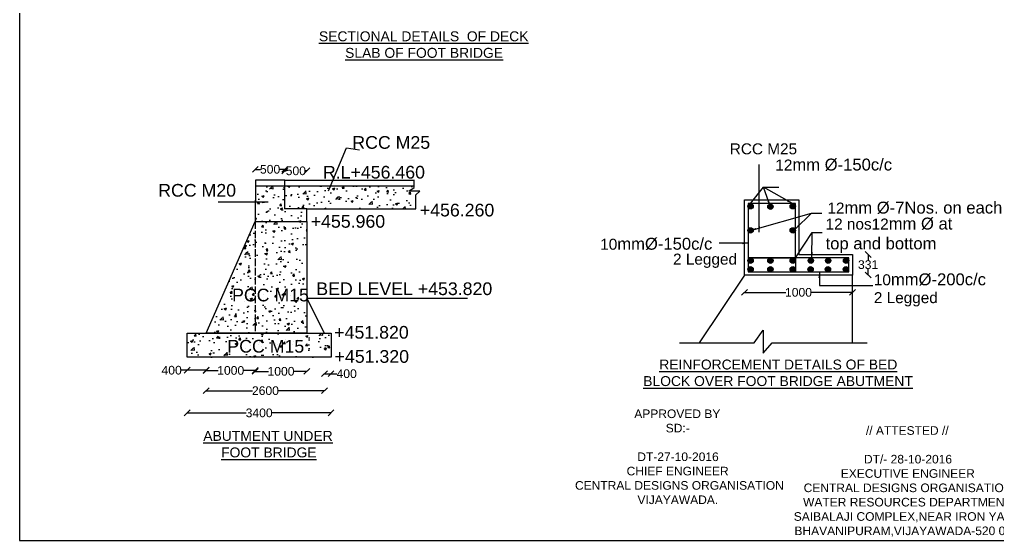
# Model space of a CAD drawing. Header units: millimetres. Extents: x 5124 to 6568637, y 2311 to 91879094.
# Drawn here: x 3875718 to 3891482, y 45936217 to 45944612 of the extents above; entities that cross this region are included whole.
import ezdxf

# ---------------------------------------------------------------- set-up
doc = ezdxf.new("R2010")
doc.units = ezdxf.units.MM
doc.header["$MEASUREMENT"] = 0
doc.linetypes.add('ACAD_ISO02W100', pattern=[15, 12, -3])
for name, color, linetype in [('DIMENSION', 7, 'Continuous'), ('DRAWING', 7, 'Continuous'), ('TEXT', 7, 'Continuous')]:
    doc.layers.add(name, color=color, linetype=linetype)
doc.styles.get("Standard").update_dxf_attribs({"font": 'arial.ttf', "height": 140})
doc.dimstyles.get("Standard").update_dxf_attribs({"dimtxt": 200, "dimasz": 110, "dimexe": 0.18, "dimexo": 0.0625, "dimgap": 0.09, "dimtad": 0, "dimtih": 1, "dimtoh": 1, "dimdec": 0, "dimzin": 0, "dimdsep": 46, "dimtxsty": 'Standard', "dimblk": 'OBLIQUE', "dimcen": 0.09, "dimse1": 1, "dimse2": 1, "dimadec": 0, "dimazin": 0, "dimtfac": 1, "dimtdec": 0, "dimtofl": 0, "dimtmove": 0, "dimatfit": 3, "dimfxl": 1, "dimtolj": 1, "dimtzin": 0, "dimarcsym": 0})

# ---------------------------------------------------------------- blocks, each defined once
blk = doc.blocks.new('_Oblique')
at = {"color": 0, "linetype": 'ByBlock', "lineweight": -2}
blk.add_line((-0.5, -0.5), (0.5, 0.5), dxfattribs=at)
blk = doc.blocks.new('*D114')
at = {"layer": 'Defpoints', "color": 0, "linetype": 'Continuous', "transparency": 16777216}
for p in [(3879994, 45942022), (3880351, 45942173), (3880351, 45941559)]:
    blk.add_point(p, dxfattribs=at)
at = {"layer": 'DIMENSION', "color": 0, "linetype": 'Continuous', "lineweight": -2, "transparency": 16777216}
for p, q in [((3879994, 45942173), (3880018, 45942173)), ((3880351, 45942173), (3880327, 45942173))]:
    blk.add_line(p, q, dxfattribs=at)
at = {"layer": 'DIMENSION', "color": 0, "linetype": 'Continuous', "lineweight": -2, "transparency": 16777216, "xscale": 95, "yscale": 95, "zscale": 95, "rotation": 180}
blk.add_blockref('_Oblique', (3879994, 45942173), dxfattribs=at)
at = {"layer": 'DIMENSION', "color": 0, "linetype": 'Continuous', "lineweight": -2, "transparency": 16777216, "xscale": 95, "yscale": 95, "zscale": 95}
blk.add_blockref('_Oblique', (3880351, 45942173), dxfattribs=at)
at = {"layer": 'DIMENSION', "color": 0, "linetype": 'Continuous', "transparency": 16777216, "insert": (3880172, 45942173), "char_height": 140, "attachment_point": 5}
blk.add_mtext('\\A1;500', dxfattribs=at)
blk = doc.blocks.new('*D115')
at = {"layer": 'Defpoints', "color": 0, "linetype": 'Continuous', "transparency": 16777216}
for p in [(3878422, 45939558), (3878728, 45939558), (3878422, 45938960)]:
    blk.add_point(p, dxfattribs=at)
at = {"layer": 'DIMENSION', "color": 0, "linetype": 'Continuous', "lineweight": -2, "transparency": 16777216}
for p, q in [((3878422, 45938960), (3878328, 45938960)), ((3878728, 45938960), (3878422, 45938960))]:
    blk.add_line(p, q, dxfattribs=at)
at = {"layer": 'DIMENSION', "color": 0, "linetype": 'Continuous', "lineweight": -2, "transparency": 16777216, "xscale": 95, "yscale": 95, "zscale": 95, "rotation": 180}
blk.add_blockref('_Oblique', (3878422, 45938960), dxfattribs=at)
at = {"layer": 'DIMENSION', "color": 0, "linetype": 'Continuous', "lineweight": -2, "transparency": 16777216, "xscale": 95, "yscale": 95, "zscale": 95}
blk.add_blockref('_Oblique', (3878728, 45938960), dxfattribs=at)
at = {"layer": 'DIMENSION', "color": 0, "linetype": 'Continuous', "transparency": 16777216, "insert": (3878170, 45938960), "char_height": 140, "attachment_point": 5}
blk.add_mtext('\\A1;400', dxfattribs=at)
blk = doc.blocks.new('*D116')
at = {"layer": 'Defpoints', "color": 0, "linetype": 'Continuous', "transparency": 16777216}
for p in [(3878728, 45939558), (3879515, 45939558), (3879515, 45938956)]:
    blk.add_point(p, dxfattribs=at)
at = {"layer": 'DIMENSION', "color": 0, "linetype": 'Continuous', "lineweight": -2, "transparency": 16777216}
for p, q in [((3878728, 45938956), (3878919, 45938956)), ((3879515, 45938956), (3879324, 45938956))]:
    blk.add_line(p, q, dxfattribs=at)
at = {"layer": 'DIMENSION', "color": 0, "linetype": 'Continuous', "lineweight": -2, "transparency": 16777216, "xscale": 95, "yscale": 95, "zscale": 95, "rotation": 180}
blk.add_blockref('_Oblique', (3878728, 45938956), dxfattribs=at)
at = {"layer": 'DIMENSION', "color": 0, "linetype": 'Continuous', "lineweight": -2, "transparency": 16777216, "xscale": 95, "yscale": 95, "zscale": 95}
blk.add_blockref('_Oblique', (3879515, 45938956), dxfattribs=at)
at = {"layer": 'DIMENSION', "color": 0, "linetype": 'Continuous', "transparency": 16777216, "insert": (3879122, 45938956), "char_height": 140, "attachment_point": 5}
blk.add_mtext('\\A1;1000', dxfattribs=at)
blk = doc.blocks.new('*D117')
at = {"layer": 'Defpoints', "color": 0, "linetype": 'Continuous', "transparency": 16777216}
for p in [(3879515, 45939558), (3880351, 45939558), (3880351, 45938942)]:
    blk.add_point(p, dxfattribs=at)
at = {"layer": 'DIMENSION', "color": 0, "linetype": 'Continuous', "lineweight": -2, "transparency": 16777216}
for p, q in [((3879515, 45938942), (3879731, 45938942)), ((3880351, 45938942), (3880135, 45938942))]:
    blk.add_line(p, q, dxfattribs=at)
at = {"layer": 'DIMENSION', "color": 0, "linetype": 'Continuous', "lineweight": -2, "transparency": 16777216, "xscale": 95, "yscale": 95, "zscale": 95, "rotation": 180}
blk.add_blockref('_Oblique', (3879515, 45938942), dxfattribs=at)
at = {"layer": 'DIMENSION', "color": 0, "linetype": 'Continuous', "lineweight": -2, "transparency": 16777216, "xscale": 95, "yscale": 95, "zscale": 95}
blk.add_blockref('_Oblique', (3880351, 45938942), dxfattribs=at)
at = {"layer": 'DIMENSION', "color": 0, "linetype": 'Continuous', "transparency": 16777216, "insert": (3879933, 45938942), "char_height": 140, "attachment_point": 5}
blk.add_mtext('\\A1;1000', dxfattribs=at)
blk = doc.blocks.new('*D118')
at = {"layer": 'Defpoints', "color": 0, "linetype": 'Continuous', "transparency": 16777216}
for p in [(3880636, 45939558), (3880739, 45939558), (3880739, 45938904)]:
    blk.add_point(p, dxfattribs=at)
at = {"layer": 'DIMENSION', "color": 0, "linetype": 'Continuous', "lineweight": -2, "transparency": 16777216}
for p, q in [((3880636, 45938904), (3880739, 45938904)), ((3880739, 45938904), (3880834, 45938904))]:
    blk.add_line(p, q, dxfattribs=at)
at = {"layer": 'DIMENSION', "color": 0, "linetype": 'Continuous', "lineweight": -2, "transparency": 16777216, "xscale": 95, "yscale": 95, "zscale": 95, "rotation": 180}
blk.add_blockref('_Oblique', (3880636, 45938904), dxfattribs=at)
at = {"layer": 'DIMENSION', "color": 0, "linetype": 'Continuous', "lineweight": -2, "transparency": 16777216, "xscale": 95, "yscale": 95, "zscale": 95}
blk.add_blockref('_Oblique', (3880739, 45938904), dxfattribs=at)
at = {"layer": 'DIMENSION', "color": 0, "linetype": 'Continuous', "transparency": 16777216, "insert": (3880992, 45938904), "char_height": 140, "attachment_point": 5}
blk.add_mtext('\\A1;400', dxfattribs=at)
blk = doc.blocks.new('*D113')
at = {"layer": 'Defpoints', "color": 0, "linetype": 'Continuous', "transparency": 16777216}
for p in [(3878728, 45939558), (3880636, 45939558), (3880636, 45938630)]:
    blk.add_point(p, dxfattribs=at)
at = {"layer": 'DIMENSION', "color": 0, "linetype": 'Continuous', "lineweight": -2, "transparency": 16777216}
for p, q in [((3878728, 45938630), (3879472, 45938630)), ((3880636, 45938630), (3879892, 45938630))]:
    blk.add_line(p, q, dxfattribs=at)
at = {"layer": 'DIMENSION', "color": 0, "linetype": 'Continuous', "lineweight": -2, "transparency": 16777216, "xscale": 95, "yscale": 95, "zscale": 95, "rotation": 180}
blk.add_blockref('_Oblique', (3878728, 45938630), dxfattribs=at)
at = {"layer": 'DIMENSION', "color": 0, "linetype": 'Continuous', "lineweight": -2, "transparency": 16777216, "xscale": 95, "yscale": 95, "zscale": 95}
blk.add_blockref('_Oblique', (3880636, 45938630), dxfattribs=at)
at = {"layer": 'DIMENSION', "color": 0, "linetype": 'Continuous', "transparency": 16777216, "insert": (3879682, 45938630), "char_height": 140, "attachment_point": 5}
blk.add_mtext('\\A1;2600', dxfattribs=at)
blk = doc.blocks.new('*D119')
at = {"layer": 'Defpoints', "color": 0, "linetype": 'Continuous', "transparency": 16777216}
for p in [(3878422, 45939170), (3880739, 45939170), (3880739, 45938272)]:
    blk.add_point(p, dxfattribs=at)
at = {"layer": 'DIMENSION', "color": 0, "linetype": 'Continuous', "lineweight": -2, "transparency": 16777216}
for p, q in [((3878422, 45938272), (3879372, 45938272)), ((3880739, 45938272), (3879790, 45938272))]:
    blk.add_line(p, q, dxfattribs=at)
at = {"layer": 'DIMENSION', "color": 0, "linetype": 'Continuous', "lineweight": -2, "transparency": 16777216, "xscale": 95, "yscale": 95, "zscale": 95, "rotation": 180}
blk.add_blockref('_Oblique', (3878422, 45938272), dxfattribs=at)
at = {"layer": 'DIMENSION', "color": 0, "linetype": 'Continuous', "lineweight": -2, "transparency": 16777216, "xscale": 95, "yscale": 95, "zscale": 95}
blk.add_blockref('_Oblique', (3880739, 45938272), dxfattribs=at)
at = {"layer": 'DIMENSION', "color": 0, "linetype": 'Continuous', "transparency": 16777216, "insert": (3879581, 45938272), "char_height": 140, "attachment_point": 5}
blk.add_mtext('\\A1;3400', dxfattribs=at)
blk = doc.blocks.new('*D120')
at = {"layer": 'Defpoints', "color": 0, "linetype": 'Continuous', "transparency": 16777216}
for p in [(3879520, 45942198), (3879520, 45942025), (3879994, 45942022)]:
    blk.add_point(p, dxfattribs=at)
at = {"layer": 'DRAWING', "color": 0, "linetype": 'Continuous', "lineweight": -2, "transparency": 16777216}
for p, q in [((3879520, 45942198), (3879602, 45942198)), ((3879994, 45942198), (3879911, 45942198))]:
    blk.add_line(p, q, dxfattribs=at)
at = {"layer": 'DRAWING', "color": 0, "linetype": 'Continuous', "lineweight": -2, "transparency": 16777216, "xscale": 95, "yscale": 95, "zscale": 95, "rotation": 180}
blk.add_blockref('_Oblique', (3879520, 45942198), dxfattribs=at)
at = {"layer": 'DRAWING', "color": 0, "linetype": 'Continuous', "lineweight": -2, "transparency": 16777216, "xscale": 95, "yscale": 95, "zscale": 95}
blk.add_blockref('_Oblique', (3879994, 45942198), dxfattribs=at)
at = {"layer": 'DRAWING', "color": 0, "linetype": 'Continuous', "transparency": 16777216, "insert": (3879757, 45942198), "char_height": 140, "attachment_point": 5}
blk.add_mtext('\\A1;500', dxfattribs=at)
blk = doc.blocks.new('*D121')
at = {"layer": 'Defpoints', "color": 0, "linetype": 'Continuous', "transparency": 16777216}
for p in [(3889146, 45940826), (3889397, 45940826), (3889146, 45940495)]:
    blk.add_point(p, dxfattribs=at)
at = {"layer": 'DIMENSION', "color": 0, "linetype": 'Continuous', "lineweight": -2, "transparency": 16777216}
for p, q in [((3889397, 45940826), (3889397, 45940732)), ((3889397, 45940495), (3889397, 45940589))]:
    blk.add_line(p, q, dxfattribs=at)
at = {"layer": 'DIMENSION', "color": 0, "linetype": 'Continuous', "lineweight": -2, "transparency": 16777216, "xscale": 95, "yscale": 95, "zscale": 95}
for p, rotation in [((3889397, 45940826), 90), ((3889397, 45940495), 270)]:
    blk.add_blockref('_Oblique', p, dxfattribs=dict(at, rotation=rotation))
at = {"layer": 'DIMENSION', "color": 0, "linetype": 'Continuous', "transparency": 16777216, "insert": (3889397, 45940661), "char_height": 140, "attachment_point": 5}
blk.add_mtext('\\A1;331', dxfattribs=at)
blk = doc.blocks.new('*D122')
at = {"layer": 'Defpoints', "color": 0, "linetype": 'Continuous', "transparency": 16777216}
for p in [(3887403, 45940495), (3889146, 45940495), (3889146, 45940215)]:
    blk.add_point(p, dxfattribs=at)
at = {"layer": 'DIMENSION', "color": 0, "linetype": 'Continuous', "lineweight": -2, "transparency": 16777216}
for p, q in [((3887403, 45940215), (3888072, 45940215)), ((3889146, 45940215), (3888477, 45940215))]:
    blk.add_line(p, q, dxfattribs=at)
at = {"layer": 'DIMENSION', "color": 0, "linetype": 'Continuous', "lineweight": -2, "transparency": 16777216, "xscale": 95, "yscale": 95, "zscale": 95, "rotation": 180}
blk.add_blockref('_Oblique', (3887403, 45940215), dxfattribs=at)
at = {"layer": 'DIMENSION', "color": 0, "linetype": 'Continuous', "lineweight": -2, "transparency": 16777216, "xscale": 95, "yscale": 95, "zscale": 95}
blk.add_blockref('_Oblique', (3889146, 45940215), dxfattribs=at)
at = {"layer": 'DIMENSION', "color": 0, "linetype": 'Continuous', "transparency": 16777216, "insert": (3888275, 45940215), "char_height": 140, "attachment_point": 5}
blk.add_mtext('\\A1;1000', dxfattribs=at)

msp = doc.modelspace()

# ---------------------------------------------------------------- hatches: boundary and pattern name
at = {"layer": 'DRAWING', "linetype": 'Continuous'}
h = msp.add_hatch(dxfattribs=at)
h.set_pattern_fill('AR-CONC', color=256, scale=50)
h.set_pattern_definition([(50, (0, 0), (358.6300913, -31.3760675), [37.5, -412.5]), (355, (0, 0), (-69.3756668, 376.0960669), [30, -330]), (100.4514445, (29.9, -2.6), (289.2544234, 344.7199955), [31.870096, -350.571056]), (46.1842, (0, 100), (533.6206653, -82.7596404), [56.25, -618.75]), (96.6356355, (44.47, 93.1), (467.330973, 487.0593004), [47.805171, -525.85688]), (351.184164, (0, 100), (467.3309725, 487.0593), [45, -495.0000005]), (21, (50, 75), (298.453526, -201.3094453), [37.5, -412.5]), (326, (50, 75), (121.657666, 362.5750225), [30, -330]), (71.4514447, (74.87, 58.22), (420.1111884, 161.2655764), [31.870095, -350.571056]), (37.5, (0, 0), (6.07992766, 166.4469269), [0, -326, 0, -335, 0, -331.25]), (7.5, (0, 0), (131.5347687, 197.20585594), [0, -191, 0, -318.5, 0, -126.25]), (327.5, (-111.5, 0), (266.9112181, -11.27743587), [0, -125, 0, -390, 0, -517.5]), (317.5, (-161.5, 0), (291.5930847, 50.0524912), [0, -162.5, 0, -259, 0, -367.5])])
h.paths.add_polyline_path([(3880351.1, 45941359.3), (3879515.3, 45941359.3), (3879515.3, 45939558), (3880351.1, 45939558)])
h.paths.add_polyline_path([(3879515.3, 45941359.3), (3878728.2, 45939558), (3879515.3, 45939558)])
h.paths.add_polyline_path([(3879993.6, 45941932.2), (3879519.2, 45941932.2), (3879515.3, 45941359.3), (3880351.1, 45941359.3), (3880351.1, 45941558.8), (3879993.6, 45941558.8)])
h.paths.add_polyline_path([(3882105, 45941785.8), (3882171.5, 45941845.9), (3881991.9, 45941845.9), (3882077.5, 45941903.5), (3882077.5, 45941932.2), (3879993.6, 45941932.2), (3879993.6, 45941558.8), (3880351.1, 45941558.8), (3882105, 45941558.8)])
h.paths.add_polyline_path([(3880739.2, 45939558), (3878422.5, 45939558), (3878422.5, 45939170.5), (3880739.2, 45939170.5)])
h.paths.add_polyline_path([(3879070.8, 45939954.5), (3880412.2, 45939954.5), (3880412.2, 45940376.1), (3879070.8, 45940376.1)], flags=9)
h.paths.add_polyline_path([(3878995.3, 45939129.4), (3880336.6, 45939129.4), (3880336.6, 45939551.1), (3878995.3, 45939551.1)], flags=9)
h = msp.add_hatch(color=256, dxfattribs=at)
h.dxf.hatch_style = 1
h.paths.add_polyline_path([(3887504.8, 45941645.9), (3887500.3, 45941645.9, 0.2973486), (3887462.2, 45941618.1), (3887462.2, 45941587.4, 0.8329821), (3887545.7, 45941602.8, 0.3992849)])
h = msp.add_hatch(color=256, dxfattribs=at)
h.dxf.hatch_style = 1
h.paths.add_polyline_path([(3887824.4, 45941639.3), (3887820, 45941639.3, 0.2973486), (3887781.8, 45941611.5), (3887781.8, 45941580.8, 0.8329821), (3887865.4, 45941596.1, 0.3992849)])
h = msp.add_hatch(color=256, dxfattribs=at)
h.dxf.hatch_style = 1
h.paths.add_polyline_path([(3888184.5, 45941645.9), (3888180.1, 45941645.9, 0.2973486), (3888141.9, 45941618.1), (3888141.9, 45941587.4, 0.8329821), (3888225.5, 45941602.8, 0.3992849)])
h = msp.add_hatch(color=256, dxfattribs=at)
h.dxf.hatch_style = 1
h.paths.add_polyline_path([(3887504.8, 45941256.6), (3887500.3, 45941256.6, 0.2973486), (3887462.2, 45941228.8), (3887462.2, 45941198.1, 0.8329821), (3887545.7, 45941213.4, 0.3992849)])
h = msp.add_hatch(color=256, dxfattribs=at)
h.dxf.hatch_style = 1
h.paths.add_polyline_path([(3888184.5, 45941256.6), (3888180.1, 45941256.6, 0.2973486), (3888141.9, 45941228.8), (3888141.9, 45941198.1, 0.8329821), (3888225.5, 45941213.4, 0.3992849)])
h = msp.add_hatch(color=256, dxfattribs=at)
h.dxf.hatch_style = 1
h.paths.add_polyline_path([(3887504.8, 45940769.3), (3887500.3, 45940769.3, 0.2973486), (3887462.2, 45940741.5), (3887462.2, 45940710.8, 0.8329821), (3887545.7, 45940726.2, 0.3992849)])
h = msp.add_hatch(color=256, dxfattribs=at)
h.dxf.hatch_style = 1
h.paths.add_polyline_path([(3887825.5, 45940769.3), (3887821.1, 45940769.3, 0.2973486), (3887783, 45940741.5), (3887783, 45940710.8, 0.8329821), (3887866.5, 45940726.2, 0.3992849)])
h = msp.add_hatch(color=256, dxfattribs=at)
h.dxf.hatch_style = 1
h.paths.add_polyline_path([(3888184.5, 45940769.3), (3888180.1, 45940769.3, 0.2973486), (3888141.9, 45940741.5), (3888141.9, 45940710.8, 0.8329821), (3888225.5, 45940726.2, 0.3992849)])
h = msp.add_hatch(color=256, dxfattribs=at)
h.dxf.hatch_style = 1
h.paths.add_polyline_path([(3888476.5, 45940769.3), (3888472.1, 45940769.3, 0.2973486), (3888433.9, 45940741.5), (3888433.9, 45940710.8, 0.8329821), (3888517.5, 45940726.2, 0.3992849)])
h = msp.add_hatch(color=256, dxfattribs=at)
h.dxf.hatch_style = 1
h.paths.add_polyline_path([(3888755.2, 45940769.3), (3888750.8, 45940769.3, 0.2973486), (3888712.6, 45940741.5), (3888712.6, 45940710.8, 0.8329821), (3888796.2, 45940726.2, 0.3992849)])
h = msp.add_hatch(color=256, dxfattribs=at)
h.dxf.hatch_style = 1
h.paths.add_polyline_path([(3889045, 45940769.3), (3889040.6, 45940769.3, 0.2973486), (3889002.5, 45940741.5), (3889002.5, 45940710.8, 0.8329821), (3889086, 45940726.2, 0.3992849)])
h = msp.add_hatch(color=256, dxfattribs=at)
h.dxf.hatch_style = 1
h.paths.add_polyline_path([(3887504.8, 45940630), (3887500.3, 45940630, 0.2973486), (3887462.2, 45940602.2), (3887462.2, 45940571.5, 0.8329821), (3887545.7, 45940586.9, 0.3992849)])
h = msp.add_hatch(color=256, dxfattribs=at)
h.dxf.hatch_style = 1
h.paths.add_polyline_path([(3887825.5, 45940630), (3887821.1, 45940630, 0.2973486), (3887783, 45940602.2), (3887783, 45940571.5, 0.8329821), (3887866.5, 45940586.9, 0.3992849)])
h = msp.add_hatch(color=256, dxfattribs=at)
h.dxf.hatch_style = 1
h.paths.add_polyline_path([(3888184.5, 45940630), (3888180.1, 45940630, 0.2973486), (3888141.9, 45940602.2), (3888141.9, 45940571.5, 0.8329821), (3888225.5, 45940586.9, 0.3992849)])
h = msp.add_hatch(color=256, dxfattribs=at)
h.dxf.hatch_style = 1
h.paths.add_polyline_path([(3888472.1, 45940630), (3888467.6, 45940630, 0.2973486), (3888429.5, 45940602.2), (3888429.5, 45940571.5, 0.8329821), (3888513.1, 45940586.9, 0.3992849)])
h = msp.add_hatch(color=256, dxfattribs=at)
h.dxf.hatch_style = 1
h.paths.add_polyline_path([(3888750.8, 45940630), (3888746.4, 45940630, 0.2973486), (3888708.2, 45940602.2), (3888708.2, 45940571.5, 0.8329821), (3888791.8, 45940586.9, 0.3992849)])
h = msp.add_hatch(color=256, dxfattribs=at)
h.dxf.hatch_style = 1
h.paths.add_polyline_path([(3889040.6, 45940630), (3889036.2, 45940630, 0.2973486), (3888998, 45940602.2), (3888998, 45940571.5, 0.8329821), (3889081.6, 45940586.9, 0.3992849)])

# ---------------------------------------------------------------- linework, layer by layer
for points in [[(3899550, 45954083.5), (3875718.5, 45954083.5), (3875718.5, 45936217), (3899550, 45936217)], [(3887462.2, 45940769.3), (3888227.1, 45940769.3), (3888227.1, 45941645.9), (3887462.2, 45941645.9)], [(3880351.1, 45939558), (3878728.2, 45939558), (3879515.3, 45941359.3), (3880351.1, 45941359.3)], [(3887462.2, 45940543.7), (3889086.5, 45940543.7), (3889086.5, 45940769.3), (3887462.2, 45940769.3)], [(3878422.5, 45939558), (3880739.2, 45939558), (3880739.2, 45939170.5), (3878422.5, 45939170.5)]]:
    msp.add_lwpolyline(points, close=True, dxfattribs=at)
for points in [[(3880351.1, 45941359.3), (3880351.1, 45941558.8), (3879993.6, 45941558.8), (3879993.6, 45942021.8), (3879519.8, 45942021.8), (3879515.3, 45941359.3)], [(3879993.6, 45942021.8), (3882077.5, 45942021.8)], [(3880351.1, 45941558.8), (3882105, 45941558.8), (3882105, 45941785.8), (3882171.5, 45941845.9), (3881991.9, 45941845.9), (3882077.5, 45941903.5), (3882077.5, 45942027.5)], [(3879519.2, 45941932.2), (3882077.5, 45941932.2)], [(3887403, 45940495), (3887403, 45941704), (3888277.9, 45941704), (3888277.9, 45940826.3), (3889146.2, 45940826.3), (3889146.2, 45940495)], [(3888227.1, 45940769.3), (3888227.1, 45940543.7)], [(3889146.2, 45939401), (3889146.2, 45940495), (3887403, 45940495), (3886672.4, 45939401)], [(3880635.6, 45939558), (3880351.1, 45940119.4), (3882940.8, 45940119.4)], [(3886357.2, 45939401), (3887560.6, 45939401), (3887708.3, 45939608.4), (3887708.3, 45939234), (3887853.2, 45939401), (3889381.3, 45939401)]]:
    msp.add_lwpolyline(points, dxfattribs=at)
at = {"layer": 'DRAWING', "linetype": 'ACAD_ISO02W100', "ltscale": 10}
msp.add_lwpolyline([(3879515.3, 45941359.3), (3879515.3, 45939558)], dxfattribs=at)
at = {"layer": 'DRAWING', "linetype": 'Continuous'}
for centre in [(3887502.6, 45941602.8), (3887822.2, 45941596.1), (3888182.3, 45941602.8), (3887502.6, 45941213.4), (3888182.3, 45941213.4), (3887502.6, 45940726.2), (3887823.3, 45940726.2), (3888182.3, 45940726.2), (3888474.3, 45940726.2), (3888753, 45940726.2), (3889042.8, 45940726.2), (3887502.6, 45940586.9), (3887823.3, 45940586.9), (3888182.3, 45940586.9), (3888469.9, 45940586.9), (3888748.6, 45940586.9), (3889038.4, 45940586.9)]:
    msp.add_circle(centre, 43.2, dxfattribs=at)

# ---------------------------------------------------------------- texts
at = {"layer": 'TEXT', "linetype": 'Continuous', "attachment_point": 1}
for s, insert, char_height, width in [('\\pi2098.7,t6418.7;{\\LSECTIONAL DETAILS  OF DECK\\P\\pi2520.6,t6840.6;SLAB OF FOOT BRIDGE}', (3878446, 45944422), 160, 7565.193), ('RCC M25', (3881082.8, 45942733.5), 204.62, 1245.406), ('RCC M25', (3887167.6, 45942616.6), 176.98, 2555.628), ('12{\\H1.0833x;mm Ø-150c/c}', (3887901.7, 45942370.8), 176.98, 2555.628), ('R.L+456.460', (3880608.8, 45942253.9), 204.621, 1245.406), ('RCC M20', (3877953.5, 45941962.2), 204.62, 1245.406), ('+456.260', (3882171.2, 45941643.8), 204.62, 1245.406), ('12{\\H1.0833x;mm Ø-7Nos. on each face}', (3888741.2, 45941676.8), 176.98, 3656.338), ('+455.960', (3880412.1, 45941461.8), 204.62, 1245.406), ('12 nos12{\\H1.0833x;mm Ø at top and bottom}', (3888711.9, 45941419.8), 176.98, 2043.885), ('10{\\H1.0833x;mmØ-150c/c}', (3885078.8, 45941094.3), 176.98, 2555.628), ('2 Legged', (3886253, 45940839.4), 176.98, 1015.117), ('10{\\H1.0833x;mmØ-200c/c}', (3889490, 45940521.1), 176.98, 2555.628), ('BED LEVEL +453.820', (3880502.2, 45940376.1), 204.621, 3083.38), ('PCC M15', (3879144, 45940274.3), 204.62, 1245.406), ('2 Legged', (3889490, 45940218.6), 176.98, 1015.117), ('+451.820', (3880791.8, 45939673.7), 204.62, 1245.406), ('PCC M15', (3879068.5, 45939449.3), 204.62, 1245.406), ('+451.320', (3880797, 45939284.5), 204.62, 1245.406), ('\\pi681.91;{\\LREINFORCEMENT DETAILS OF BED\\P\\pi422.98;BLOCK OVER FOOT BRIDGE ABUTMENT}', (3885349.1, 45939132.1), 160, 5171.85), ('\\pi2740.9;{\\LABUTMENT UNDER \\P\\pi3027.8;FOOT BRIDGE}', (3875939.4, 45937982.3), 160, 7565.193)]:
    msp.add_mtext(s, dxfattribs=dict(at, insert=insert, char_height=char_height, width=width))
at = {"layer": 'TEXT', "char_height": 138.563, "width": 6954.896, "attachment_point": 1}
for s, insert in [('\\pi2784.3;APPROVED BY\\P\\pi3291.2;SD:-  \\P\\pi3477.4;\\P\\pi2833;DT-27-10-2016\\P\\pi2660.7;CHIEF ENGINEER                \\P\\pi1775.2; CENTRAL DESIGNS ORGANISATION\\P\\pi2835.5;VIJAYAWADA.', (3882843.6, 45938327.8)), ('\\pi2810.6;// ATTESTED //\\P\\pi3477.4;\\P\\pi2779.2;DT/- 28-10-2016\\P\\pi2405.3;EXECUTIVE ENGINEER                \\P\\pi1806.9;CENTRAL DESIGNS ORGANISATION\\P\\pi1797.4;WATER RESOURCES DEPARTMENT\\P\\pi1647.5;SAIBALAJI COMPLEX,NEAR IRON YARD\\P\\pi1658.8;BHAVANIPURAM,VIJAYAWADA-520 012.', (3886551.2, 45938058.1))]:
    msp.add_mtext(s, dxfattribs=dict(at, insert=insert))

# ---------------------------------------------------------------- dimensions: what is measured, and where the dimension line sits
at = {"layer": 'DIMENSION', "linetype": 'Continuous'}
for base, p1, p2, text, picture, middle in [((3880351.1, 45942172.7), (3879993.6, 45942021.8), (3880351.1, 45941558.8), '500', '*D114', (3880172.3, 45942172.7)), ((3889146.2, 45940214.6), (3887403, 45940495), (3889146.2, 45940495), '1000', '*D122', (3888274.6, 45940214.6)), ((3878422.5, 45938960.1), (3878728.2, 45939558), (3878422.5, 45939558), '400', '*D115', (3878170.2, 45938960.1)), ((3879515.3, 45938956.3), (3878728.2, 45939558), (3879515.3, 45939558), '1000', '*D116', (3879121.7, 45938956.3)), ((3880635.6, 45938630.2), (3878728.2, 45939558), (3880635.6, 45939558), '2600', '*D113', (3879681.9, 45938630.2)), ((3880351.1, 45938942.2), (3879515.3, 45939558), (3880351.1, 45939558), '1000', '*D117', (3879933.2, 45938942.2)), ((3880739.2, 45938903.9), (3880635.6, 45939558), (3880739.2, 45939558), '400', '*D118', (3880991.5, 45938903.9)), ((3880739.2, 45938272.1), (3878422.5, 45939170.5), (3880739.2, 45939170.5), '3400', '*D119', (3879580.8, 45938272.1))]:
    dim = msp.add_linear_dim(base=base, p1=p1, p2=p2, text=text, dimstyle='Standard', override={"dimasz": 95, "dimarcsym": 1}, dxfattribs=at)
    dim.commit()
    dim.dimension.update_dxf_attribs({"geometry": picture, "text_midpoint": middle})
dim = msp.add_linear_dim(base=(3889397.3, 45940826.3), p1=(3889146.2, 45940495), p2=(3889146.2, 45940826.3), angle=90, dimstyle='Standard', override={"dimasz": 95, "dimarcsym": 1}, dxfattribs=at)
dim.commit()
dim.dimension.update_dxf_attribs({"geometry": '*D121', "text_midpoint": (3889397.3, 45940660.6)})
at = {"layer": 'DRAWING', "linetype": 'Continuous'}
dim = msp.add_linear_dim(base=(3879519.8, 45942198.5), p1=(3879993.6, 45942021.8), p2=(3879519.8, 45942025), text='500', dimstyle='Standard', override={"dimasz": 95, "dimarcsym": 1}, dxfattribs=at)
dim.commit()
dim.dimension.update_dxf_attribs({"geometry": '*D120', "text_midpoint": (3879756.7, 45942198.5)})

# ---------------------------------------------------------------- leaders
for points in [[(3880698.9, 45941850.4), (3880991.1, 45942544.8), (3881199, 45942510.3)], [(3887640.3, 45941184.7), (3887640.3, 45942274.8)], [(3887500.3, 45941645.9), (3887708.8, 45941908.1), (3887959.4, 45941908.1)], [(3887822.2, 45941596.1), (3887708.8, 45941908.1)], [(3888180.1, 45941645.9), (3887708.8, 45941908.1)], [(3879724.4, 45941667.5), (3878920.6, 45941667.5)], [(3887502.6, 45941213.4), (3888487, 45941492.7), (3888650.2, 45941492.7)], [(3888219.4, 45941235.6), (3888487, 45941492.7)], [(3888227.1, 45940769.3), (3888495.8, 45941179.7), (3888658.4, 45941179.7)], [(3888490.5, 45940766.2), (3888495.8, 45941179.7)], [(3887462.2, 45941006), (3886997.6, 45941006)], [(3888611.4, 45940543.7), (3888611.4, 45940326.9), (3889472, 45940326.9)]]:
    msp.add_leader(points, dimstyle='Standard', override={"dimasz": 95, "dimgap": 0.09, "dimtad": 0, "dimarcsym": 1}, dxfattribs=at)

doc.saveas('drawing.dxf')
